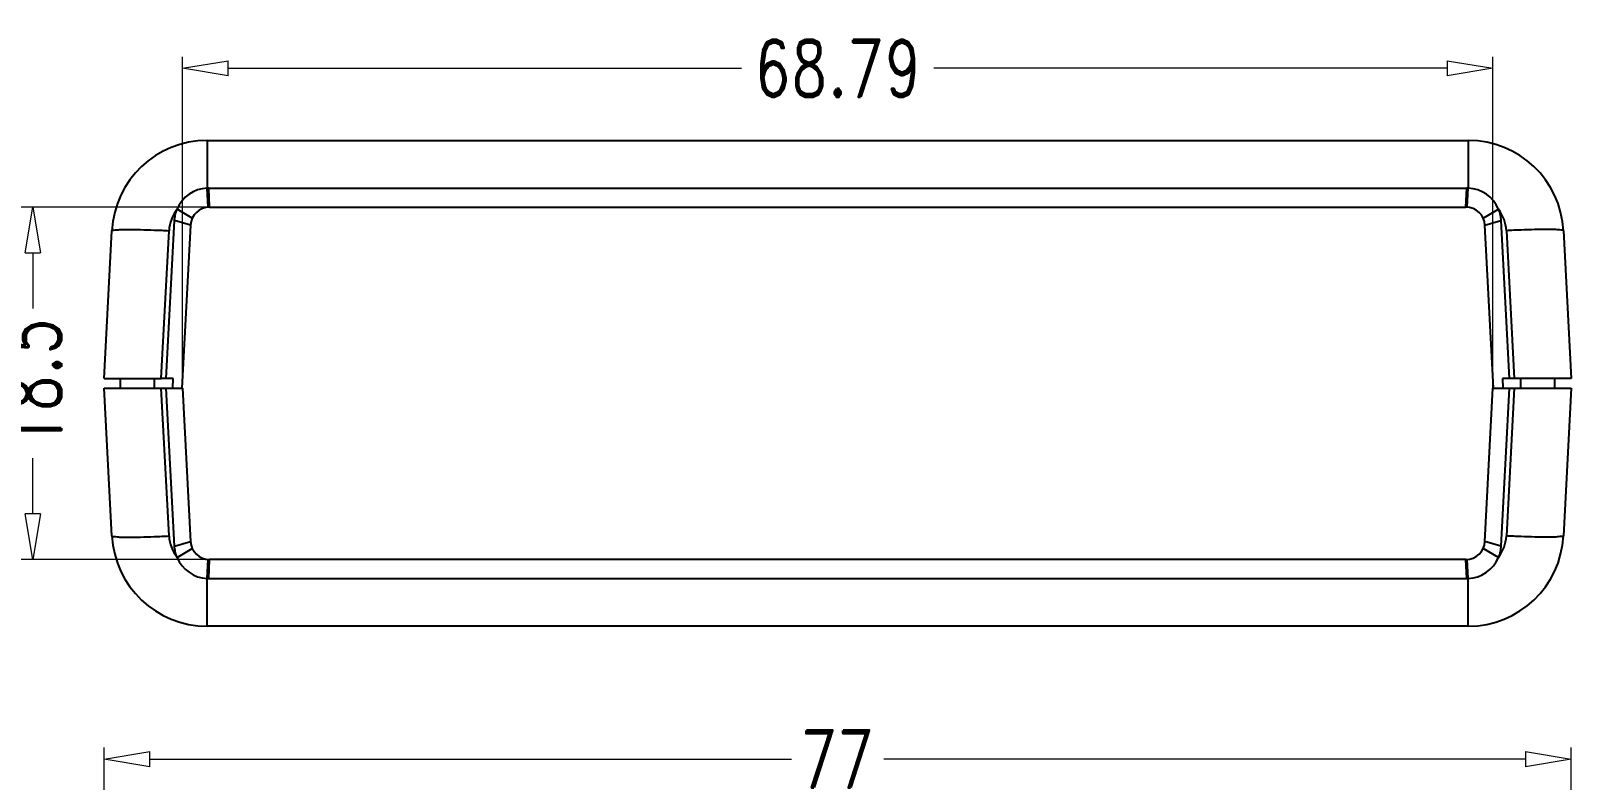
# Model space of a CAD drawing. Header units: millimetres. Extents: x 3537 to 3861, y 1181 to 1410.
# Drawn here: x 3578.9 to 3659.8, y 1370.9 to 1410.3 of the extents above; entities that cross this region are included whole.
import ezdxf

# ---------------------------------------------------------------- set-up
doc = ezdxf.new("R2010")
doc.units = ezdxf.units.MM
doc.layers.add('02___PRT_ALL_AXES', color=7, linetype='Continuous')
doc.layers.add('dim', color=82, linetype='Continuous', lineweight=9)
doc.styles.add('ROMAND', font='romand.shx', dxfattribs={"width": 0.75, "bigfont": 'gbcbig.shx'})
doc.dimstyles.new('YanXiu', dxfattribs={"dimtxt": 2.5, "dimasz": 2.2, "dimexe": 1, "dimexo": 0, "dimgap": 0.66, "dimtad": 0, "dimzin": 9, "dimdsep": 46, "dimtxsty": 'ROMAND', "dimblk": 'CLOSEDBLANK', "dimcen": 0, "dimclrd": 3, "dimclre": 3, "dimclrt": 7, "dimazin": 2, "dimtfac": 1, "dimtofl": 0, "dimtmove": 0, "dimatfit": 3, "dimldrblk": 'CLOSEDBLANK', "dimfxl": 1, "dimlwd": 5, "dimlwe": 5, "dimarcsym": 0})

# ---------------------------------------------------------------- blocks, each defined once
blk = doc.blocks.new('_ClosedBlank')
at = {"color": 0, "linetype": 'ByBlock', "lineweight": -2}
for p, q in [((-1, 0.167), (0, 0)), ((-1, 0.167), (-1, -0.167)), ((0, 0), (-1, -0.167))]:
    blk.add_line(p, q, dxfattribs=at)
blk = doc.blocks.new('*D5')
at = {"layer": 'Defpoints', "color": 0}
for p in [(3659.778, 1372.038), (3582.778, 1358.371), (3659.778, 1358.371)]:
    blk.add_point(p, dxfattribs=at)
at = {"layer": 'dim', "color": 3, "lineweight": 5}
for p, q in [((3582.778, 1358.371), (3582.778, 1372.638)), ((3659.778, 1358.371), (3659.778, 1372.638)), ((3585.178, 1372.038), (3618.857, 1372.038)), ((3657.378, 1372.038), (3623.7, 1372.038))]:
    blk.add_line(p, q, dxfattribs=at)
at = {"layer": 'dim', "color": 3, "lineweight": 5, "xscale": 2.4, "yscale": 2.4, "zscale": 2.4, "rotation": 180}
blk.add_blockref('_ClosedBlank', (3582.778, 1372.038), dxfattribs=at)
at = {"layer": 'dim', "color": 3, "lineweight": 5, "xscale": 2.4, "yscale": 2.4, "zscale": 2.4}
blk.add_blockref('_ClosedBlank', (3659.778, 1372.038), dxfattribs=at)
at = {"layer": 'dim', "color": 7, "insert": (3621.278, 1372.038), "char_height": 3, "attachment_point": 5, "style": 'ROMAND'}
blk.add_mtext('77', dxfattribs=at)
blk = doc.blocks.new('*D66')
at = {"layer": 'Defpoints', "color": 0}
for p in [(3588.305, 1401.013), (3579.026, 1382.513), (3588.305, 1382.513)]:
    blk.add_point(p, dxfattribs=at)
at = {"layer": 'dim', "color": 3, "lineweight": 5}
for p, q in [((3588.305, 1401.013), (3578.426, 1401.013)), ((3579.026, 1398.613), (3579.026, 1395.684)), ((3579.026, 1384.913), (3579.026, 1387.842)), ((3588.305, 1382.513), (3578.426, 1382.513))]:
    blk.add_line(p, q, dxfattribs=at)
at = {"layer": 'dim', "color": 3, "lineweight": 5, "xscale": 2.4, "yscale": 2.4, "zscale": 2.4}
for p, rotation in [((3579.026, 1401.013), 90), ((3579.026, 1382.513), 270)]:
    blk.add_blockref('_ClosedBlank', p, dxfattribs=dict(at, rotation=rotation))
at = {"layer": 'dim', "color": 7, "insert": (3579.026, 1391.763), "char_height": 3, "attachment_point": 5, "rotation": 90, "style": 'ROMAND'}
blk.add_mtext('18.5', dxfattribs=at)
blk = doc.blocks.new('*D67')
at = {"layer": 'Defpoints', "color": 0}
for p in [(3655.673, 1408.299), (3586.884, 1391.513), (3655.673, 1391.513)]:
    blk.add_point(p, dxfattribs=at)
at = {"layer": 'dim', "color": 3, "lineweight": 5}
for p, q in [((3586.884, 1391.513), (3586.884, 1408.899)), ((3655.673, 1391.513), (3655.673, 1408.899)), ((3589.284, 1408.299), (3616.232, 1408.299)), ((3653.273, 1408.299), (3626.325, 1408.299))]:
    blk.add_line(p, q, dxfattribs=at)
at = {"layer": 'dim', "color": 3, "lineweight": 5, "xscale": 2.4, "yscale": 2.4, "zscale": 2.4, "rotation": 180}
blk.add_blockref('_ClosedBlank', (3586.884, 1408.299), dxfattribs=at)
at = {"layer": 'dim', "color": 3, "lineweight": 5, "xscale": 2.4, "yscale": 2.4, "zscale": 2.4}
blk.add_blockref('_ClosedBlank', (3655.673, 1408.299), dxfattribs=at)
at = {"layer": 'dim', "color": 7, "insert": (3621.278, 1408.299), "char_height": 3, "attachment_point": 5, "style": 'ROMAND'}
blk.add_mtext('68.79', dxfattribs=at)

msp = doc.modelspace()

# ---------------------------------------------------------------- linework, layer by layer
at = {"color": 7, "linetype": 'Continuous'}
for p, q in [((3588.178, 1404.513), (3654.378, 1404.513)), ((3588.178, 1404.513), (3588.178, 1402.011)), ((3654.378, 1404.513), (3654.378, 1402.011)), ((3588.242, 1401.011), (3588.178, 1402.011)), ((3588.265, 1402.013), (3654.292, 1402.013)), ((3588.305, 1401.013), (3588.265, 1402.013)), ((3654.252, 1401.013), (3654.292, 1402.013)), ((3654.314, 1401.011), (3654.378, 1402.011)), ((3587.398, 1400.435), (3586.601, 1400.9)), ((3588.305, 1401.013), (3654.252, 1401.013)), ((3655.159, 1400.435), (3655.955, 1400.9)), ((3582.778, 1392.013), (3583.185, 1399.775)), ((3586.033, 1392.013), (3586.468, 1400.307)), ((3587.306, 1400.065), (3586.468, 1400.307)), ((3587.306, 1400.065), (3586.858, 1391.513)), ((3655.251, 1400.065), (3656.089, 1400.307)), ((3655.699, 1391.513), (3655.251, 1400.065)), ((3656.089, 1400.307), (3656.524, 1392.013)), ((3582.778, 1391.513), (3586.884, 1391.513)), ((3583.185, 1383.752), (3582.778, 1391.513)), ((3583.633, 1391.513), (3583.628, 1392.013)), ((3585.414, 1391.513), (3585.413, 1392.013)), ((3586.392, 1392.013), (3585.774, 1392.013)), ((3586.181, 1383.751), (3585.774, 1391.513)), ((3586.468, 1383.219), (3586.033, 1391.513)), ((3586.374, 1391.513), (3586.392, 1392.013)), ((3586.884, 1391.513), (3587.306, 1383.461)), ((3655.251, 1383.461), (3655.673, 1391.513)), ((3655.673, 1391.513), (3659.778, 1391.513)), ((3656.524, 1391.513), (3656.089, 1383.219)), ((3656.165, 1392.013), (3656.183, 1391.513)), ((3656.782, 1392.013), (3656.165, 1392.013)), ((3656.782, 1391.513), (3656.376, 1383.751)), ((3657.143, 1391.513), (3657.143, 1392.013)), ((3658.924, 1391.513), (3658.928, 1392.013)), ((3659.778, 1391.513), (3659.372, 1383.752)), ((3586.468, 1383.219), (3587.306, 1383.461)), ((3656.089, 1383.219), (3655.251, 1383.461)), ((3586.601, 1382.626), (3587.396, 1383.096)), ((3655.955, 1382.626), (3655.161, 1383.096)), ((3588.178, 1381.515), (3588.242, 1382.515)), ((3588.265, 1381.513), (3588.305, 1382.513)), ((3654.252, 1382.513), (3588.305, 1382.513)), ((3654.292, 1381.513), (3654.252, 1382.513)), ((3654.378, 1381.515), (3654.314, 1382.515)), ((3588.178, 1379.013), (3588.178, 1381.515)), ((3588.265, 1381.513), (3654.292, 1381.513)), ((3654.378, 1379.013), (3654.378, 1381.515)), ((3654.378, 1379.013), (3588.178, 1379.013))]:
    msp.add_line(p, q, dxfattribs=at)
for centre, radius, start, end in [((3588.178, 1399.513), 5, 90, 176.99973), ((3654.378, 1399.513), 5, 2.99489, 90), ((3588.265, 1400.213), 1.8, 92.76261, 157.55674), ((3588.265, 1400.199), 1.814, 90.01037, 92.75217), ((3654.291, 1400.199), 1.814, 87.24817, 89.98929), ((3654.292, 1400.213), 1.8, 22.44328, 87.23738), ((3588.178, 1399.67), 2, 142.04032, 177.00076), ((3588.305, 1400.013), 1, 90, 177), ((3654.252, 1400.013), 1, 3, 90), ((3654.379, 1399.67), 2, 2.99932, 37.9596), ((3588.178, 1384.013), 5, 182.99485, 269.99684), ((3588.178, 1383.856), 2, 182.99931, 217.95961), ((3588.305, 1383.513), 1, 183, 270), ((3654.252, 1383.513), 1, 270, 357), ((3654.378, 1384.013), 5, 270, 357), ((3654.379, 1383.856), 2, 322.04032, 357.00076), ((3588.265, 1383.313), 1.8, 202.44329, 267.23736), ((3654.292, 1383.313), 1.8, 272.76262, 337.55673), ((3588.265, 1383.327), 1.814, 267.2484, 269.98906), ((3654.291, 1383.327), 1.814, 270.0106, 272.75195)]:
    msp.add_arc(centre, radius, start, end, dxfattribs=at)
for points, start_tangent, end_tangent in [([(3586.468, 1400.307), (3586.508, 1400.598), (3586.601, 1400.9)], (0.052336, 0.99863), (0.381767, 0.924259)), ([(3655.955, 1400.9), (3656.049, 1400.598), (3656.089, 1400.307)], (0.381767, -0.924259), (0.052336, -0.99863)), ([(3583.185, 1399.775), (3583.289, 1399.81), (3583.589, 1399.832), (3584.066, 1399.839), (3584.685, 1399.832), (3585.407, 1399.81), (3586.181, 1399.775)], (0.052336, 0.99863), (0.998637, -0.052193)), ([(3659.372, 1399.775), (3659.268, 1399.81), (3658.968, 1399.832), (3658.491, 1399.839), (3657.871, 1399.832), (3657.15, 1399.81), (3656.376, 1399.775)], (-0.052336, 0.99863), (-0.998637, -0.052193)), ([(3583.185, 1383.751), (3583.289, 1383.716), (3583.589, 1383.694), (3584.066, 1383.687), (3584.685, 1383.694), (3585.407, 1383.716), (3586.181, 1383.751)], (0.052336, -0.99863), (0.998637, 0.052193)), ([(3659.372, 1383.751), (3659.268, 1383.716), (3658.968, 1383.694), (3658.491, 1383.687), (3657.871, 1383.694), (3657.15, 1383.716), (3656.376, 1383.751)], (-0.052336, -0.99863), (-0.998637, 0.052193)), ([(3586.601, 1382.626), (3586.508, 1382.927), (3586.468, 1383.219)], (-0.381767, 0.924259), (-0.052336, 0.99863)), ([(3656.089, 1383.219), (3656.049, 1382.927), (3655.955, 1382.626)], (-0.052336, -0.99863), (-0.381767, -0.924259))]:
    msp.add_spline(points, degree=3, dxfattribs=dict(at, start_tangent=start_tangent, end_tangent=end_tangent))
at = {"layer": '02___PRT_ALL_AXES', "color": 7, "linetype": 'Continuous'}
for p, q in [((3582.778, 1392.013), (3583.185, 1399.774)), ((3585.774, 1392.013), (3586.181, 1399.775)), ((3656.376, 1399.775), (3656.782, 1392.013)), ((3659.372, 1399.774), (3659.778, 1392.013)), ((3582.778, 1392.013), (3585.774, 1392.013)), ((3659.778, 1392.013), (3656.782, 1392.013))]:
    msp.add_line(p, q, dxfattribs=at)

# ---------------------------------------------------------------- dimensions: what is measured, and where the dimension line sits
at = {"layer": 'dim'}
for base, p1, p2, picture, middle in [((3655.673, 1408.299), (3586.884, 1391.513), (3655.673, 1391.513), '*D67', (3621.278, 1408.299)), ((3659.778, 1372.038), (3582.778, 1358.371), (3659.778, 1358.371), '*D5', (3621.278, 1372.038))]:
    dim = msp.add_linear_dim(base=base, p1=p1, p2=p2, dimstyle='YanXiu', override={"dimtxt": 3, "dimasz": 2.4, "dimexe": 0.5997, "dimgap": 0.5997, "dimzin": 8}, dxfattribs=at)
    dim.commit()
    dim.dimension.update_dxf_attribs({"geometry": picture, "text_midpoint": middle})
dim = msp.add_linear_dim(base=(3579.026, 1382.513), p1=(3588.305, 1401.013), p2=(3588.305, 1382.513), angle=90, dimstyle='YanXiu', override={"dimtxt": 3, "dimasz": 2.4, "dimexe": 0.5997, "dimgap": 0.5997, "dimzin": 8}, dxfattribs=at)
dim.commit()
dim.dimension.update_dxf_attribs({"geometry": '*D66', "text_midpoint": (3579.026, 1391.763)})

doc.saveas('drawing.dxf')
